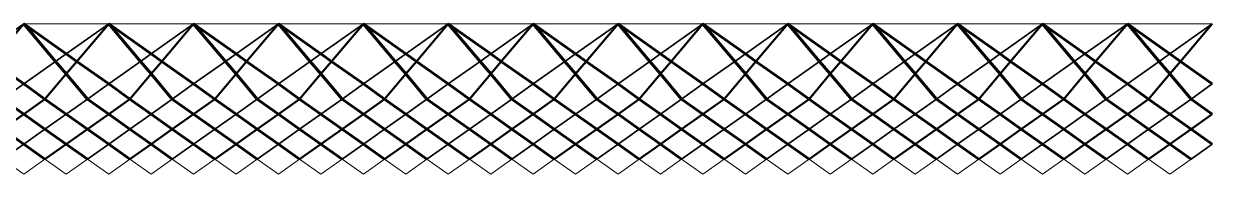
# Model space of a CAD drawing. Header units: millimetres. Extents: x 0 to 143, y 53 to 59.
# Drawn here: x 99.78 to 142.76, y 53.49 to 58.95 of the extents above; entities that cross this region are included whole.
import ezdxf

# ---------------------------------------------------------------- set-up
doc = ezdxf.new("R2010")
doc.units = ezdxf.units.MM
for name, color, linetype, lineweight in [('Tendons 1', 50, 'Continuous', 50), ('Tendons 2', 201, 'Continuous', 35), ('Tendons 3', 170, 'Continuous', 60), ('Основания', 130, 'Continuous', 20)]:
    doc.layers.add(name, color=color, linetype=linetype, lineweight=lineweight)

msp = doc.modelspace()

# ---------------------------------------------------------------- linework, layer by layer
at = {"layer": 'Tendons 1', "linetype": 'Continuous', "ltscale": 250}
for p, q in [((99.778, 58.95, 0.4), (98.626, 57.586, 0.4)), ((101.696, 57.586, 0.4), (102.848, 58.95, 0.4)), ((105.918, 58.95, 0.4), (104.766, 57.586, 0.4)), ((108.988, 58.95, 0.4), (107.836, 57.586, 0.4)), ((112.058, 58.95, 0.4), (110.906, 57.586, 0.4)), ((113.976, 57.586, 0.4), (115.128, 58.95, 0.4)), ((118.198, 58.95, 0.4), (117.046, 57.586, 0.4)), ((121.268, 58.95, 0.4), (120.116, 57.586, 0.4)), ((124.338, 58.95, 0.4), (123.186, 57.586, 0.4)), ((127.408, 58.95, 0.4), (126.256, 57.586, 0.4)), ((130.478, 58.95, 0.4), (129.326, 57.586, 0.4)), ((132.396, 57.586, 0.4), (133.548, 58.95, 0.4)), ((136.618, 58.95, 0.4), (135.466, 57.586, 0.4)), ((139.688, 58.95, 0.4), (138.536, 57.586, 0.4)), ((141.606, 57.586, 0.4), (142.758, 58.95, 0.4)), ((101.313, 57.131, 0.4), (101.696, 57.586, 0.4)), ((104.766, 57.586, 0.4), (104.383, 57.131, 0.4)), ((107.453, 57.131, 0.4), (107.836, 57.586, 0.4)), ((110.906, 57.586, 0.4), (110.523, 57.131, 0.4)), ((113.976, 57.586, 0.4), (113.593, 57.131, 0.4)), ((117.046, 57.586, 0.4), (116.663, 57.131, 0.4)), ((119.733, 57.131, 0.4), (120.116, 57.586, 0.4)), ((123.186, 57.586, 0.4), (122.803, 57.131, 0.4)), ((126.256, 57.586, 0.4), (125.873, 57.131, 0.4)), ((128.943, 57.131, 0.4), (129.326, 57.586, 0.4)), ((132.013, 57.131, 0.4), (132.396, 57.586, 0.4)), ((135.466, 57.586, 0.4), (135.083, 57.131, 0.4)), ((138.536, 57.586, 0.4), (138.153, 57.131, 0.4)), ((141.223, 57.131, 0.4), (141.606, 57.586, 0.4)), ((100.545, 56.221, 0.4), (101.313, 57.131, 0.4)), ((103.615, 56.221, 0.4), (104.383, 57.131, 0.4)), ((107.453, 57.131, 0.4), (106.685, 56.221, 0.4)), ((109.755, 56.221, 0.4), (110.523, 57.131, 0.4)), ((113.593, 57.131, 0.4), (112.825, 56.221, 0.4)), ((115.895, 56.221, 0.4), (116.663, 57.131, 0.4)), ((118.965, 56.221, 0.4), (119.733, 57.131, 0.4)), ((122.035, 56.221, 0.4), (122.803, 57.131, 0.4)), ((125.105, 56.221, 0.4), (125.873, 57.131, 0.4)), ((128.943, 57.131, 0.4), (128.175, 56.221, 0.4)), ((131.245, 56.221, 0.4), (132.013, 57.131, 0.4)), ((134.315, 56.221, 0.4), (135.083, 57.131, 0.4)), ((138.153, 57.131, 0.4), (137.385, 56.221, 0.4)), ((141.223, 57.131, 0.4), (140.455, 56.221, 0.4)), ((99.778, 55.675, 0.4), (100.545, 56.221, 0.4)), ((103.615, 56.221, 0.4), (102.848, 55.675, 0.4)), ((105.918, 55.675, 0.4), (106.685, 56.221, 0.4)), ((108.988, 55.675, 0.4), (109.755, 56.221, 0.4)), ((112.058, 55.675, 0.4), (112.825, 56.221, 0.4)), ((115.895, 56.221, 0.4), (115.128, 55.675, 0.4)), ((118.965, 56.221, 0.4), (118.198, 55.675, 0.4)), ((122.035, 56.221, 0.4), (121.268, 55.675, 0.4)), ((125.105, 56.221, 0.4), (124.338, 55.675, 0.4)), ((127.408, 55.675, 0.4), (128.175, 56.221, 0.4)), ((130.478, 55.675, 0.4), (131.245, 56.221, 0.4)), ((133.548, 55.675, 0.4), (134.315, 56.221, 0.4)), ((136.618, 55.675, 0.4), (137.385, 56.221, 0.4)), ((139.688, 55.675, 0.4), (140.455, 56.221, 0.4)), ((99.778, 55.675, 0.4), (99.01, 55.13, 0.4)), ((102.08, 55.13, 0.4), (102.848, 55.675, 0.4)), ((105.15, 55.13, 0.4), (105.918, 55.675, 0.4)), ((108.22, 55.13, 0.4), (108.988, 55.675, 0.4)), ((111.29, 55.13, 0.4), (112.058, 55.675, 0.4)), ((114.36, 55.13, 0.4), (115.128, 55.675, 0.4)), ((117.43, 55.13, 0.4), (118.198, 55.675, 0.4)), ((120.5, 55.13, 0.4), (121.268, 55.675, 0.4)), ((124.338, 55.675, 0.4), (123.57, 55.13, 0.4)), ((127.408, 55.675, 0.4), (126.64, 55.13, 0.4)), ((129.71, 55.13, 0.4), (130.478, 55.675, 0.4)), ((133.548, 55.675, 0.4), (132.78, 55.13, 0.4)), ((135.85, 55.13, 0.4), (136.618, 55.675, 0.4)), ((139.688, 55.675, 0.4), (138.92, 55.13, 0.4)), ((141.99, 55.13, 0.4), (142.758, 55.675, 0.4)), ((102.08, 55.13, 0.4), (101.313, 54.584, 0.4)), ((104.383, 54.584, 0.4), (105.15, 55.13, 0.4)), ((108.22, 55.13, 0.4), (107.453, 54.584, 0.4)), ((111.29, 55.13, 0.4), (110.523, 54.584, 0.4)), ((114.36, 55.13, 0.4), (113.593, 54.584, 0.4)), ((116.663, 54.584, 0.4), (117.43, 55.13, 0.4)), ((119.733, 54.584, 0.4), (120.5, 55.13, 0.4)), ((123.57, 55.13, 0.4), (122.803, 54.584, 0.4)), ((125.873, 54.584, 0.4), (126.64, 55.13, 0.4)), ((128.943, 54.584, 0.4), (129.71, 55.13, 0.4)), ((132.013, 54.584, 0.4), (132.78, 55.13, 0.4)), ((135.85, 55.13, 0.4), (135.083, 54.584, 0.4)), ((138.153, 54.584, 0.4), (138.92, 55.13, 0.4)), ((141.223, 54.584, 0.4), (141.99, 55.13, 0.4)), ((100.545, 54.038, 0.4), (101.313, 54.584, 0.4)), ((103.615, 54.038, 0.4), (104.383, 54.584, 0.4)), ((106.685, 54.038, 0.4), (107.453, 54.584, 0.4)), ((110.523, 54.584, 0.4), (109.755, 54.038, 0.4)), ((112.825, 54.038, 0.4), (113.593, 54.584, 0.4)), ((116.663, 54.584, 0.4), (115.895, 54.038, 0.4)), ((118.965, 54.038, 0.4), (119.733, 54.584, 0.4)), ((122.035, 54.038, 0.4), (122.803, 54.584, 0.4)), ((125.873, 54.584, 0.4), (125.105, 54.038, 0.4)), ((128.943, 54.584, 0.4), (128.175, 54.038, 0.4)), ((131.245, 54.038, 0.4), (132.013, 54.584, 0.4)), ((134.315, 54.038, 0.4), (135.083, 54.584, 0.4)), ((137.385, 54.038, 0.4), (138.153, 54.584, 0.4)), ((141.223, 54.584, 0.4), (140.455, 54.038, 0.4))]:
    msp.add_line(p, q, dxfattribs=at)
at = {"layer": 'Tendons 2', "linetype": 'Continuous', "ltscale": 250}
for p, q in [((98.243, 57.859, 0.9), (99.778, 58.95, 0.9)), ((102.848, 58.95, 0.9), (101.313, 57.859, 0.9)), ((104.383, 57.859, 0.9), (105.918, 58.95, 0.9)), ((108.988, 58.95, 0.9), (107.453, 57.859, 0.9)), ((112.058, 58.95, 0.9), (110.523, 57.859, 0.9)), ((115.128, 58.95, 0.9), (113.593, 57.859, 0.9)), ((118.198, 58.95, 0.9), (116.663, 57.859, 0.9)), ((121.268, 58.95, 0.9), (119.733, 57.859, 0.9)), ((122.803, 57.859, 0.9), (124.338, 58.95, 0.9)), ((125.873, 57.859, 0.9), (127.408, 58.95, 0.9)), ((130.478, 58.95, 0.9), (128.943, 57.859, 0.9)), ((132.013, 57.859, 0.9), (133.548, 58.95, 0.9)), ((135.083, 57.859, 0.9), (136.618, 58.95, 0.9)), ((138.153, 57.859, 0.9), (139.688, 58.95, 0.9)), ((141.223, 57.859, 0.9), (142.758, 58.95, 0.9)), ((100.929, 57.586, 0.9), (101.313, 57.859, 0.9)), ((103.999, 57.586, 0.9), (104.383, 57.859, 0.9)), ((107.453, 57.859, 0.9), (107.069, 57.586, 0.9)), ((110.523, 57.859, 0.9), (110.139, 57.586, 0.9)), ((113.593, 57.859, 0.9), (113.209, 57.586, 0.9)), ((116.279, 57.586, 0.9), (116.663, 57.859, 0.9)), ((119.349, 57.586, 0.9), (119.733, 57.859, 0.9)), ((122.419, 57.586, 0.9), (122.803, 57.859, 0.9)), ((125.489, 57.586, 0.9), (125.873, 57.859, 0.9)), ((128.559, 57.586, 0.9), (128.943, 57.859, 0.9)), ((132.013, 57.859, 0.9), (131.629, 57.586, 0.9)), ((135.083, 57.859, 0.9), (134.699, 57.586, 0.9)), ((137.769, 57.586, 0.9), (138.153, 57.859, 0.9)), ((140.839, 57.586, 0.9), (141.223, 57.859, 0.9)), ((99.778, 56.767, 0.9), (100.929, 57.586, 0.9)), ((103.999, 57.586, 0.9), (102.848, 56.767, 0.9)), ((105.918, 56.767, 0.9), (107.069, 57.586, 0.9)), ((108.988, 56.767, 0.9), (110.139, 57.586, 0.9)), ((113.209, 57.586, 0.9), (112.058, 56.767, 0.9)), ((116.279, 57.586, 0.9), (115.128, 56.767, 0.9)), ((118.198, 56.767, 0.9), (119.349, 57.586, 0.9)), ((122.419, 57.586, 0.9), (121.268, 56.767, 0.9)), ((125.489, 57.586, 0.9), (124.338, 56.767, 0.9)), ((128.559, 57.586, 0.9), (127.408, 56.767, 0.9)), ((131.629, 57.586, 0.9), (130.478, 56.767, 0.9)), ((134.699, 57.586, 0.9), (133.548, 56.767, 0.9)), ((137.769, 57.586, 0.9), (136.618, 56.767, 0.9)), ((140.839, 57.586, 0.9), (139.688, 56.767, 0.9)), ((99.778, 56.767, 0.9), (99.01, 56.221, 0.9)), ((102.08, 56.221, 0.9), (102.848, 56.767, 0.9)), ((105.15, 56.221, 0.9), (105.918, 56.767, 0.9)), ((108.988, 56.767, 0.9), (108.22, 56.221, 0.9)), ((111.29, 56.221, 0.9), (112.058, 56.767, 0.9)), ((115.128, 56.767, 0.9), (114.36, 56.221, 0.9)), ((117.43, 56.221, 0.9), (118.198, 56.767, 0.9)), ((121.268, 56.767, 0.9), (120.5, 56.221, 0.9)), ((123.57, 56.221, 0.9), (124.338, 56.767, 0.9)), ((127.408, 56.767, 0.9), (126.64, 56.221, 0.9)), ((129.71, 56.221, 0.9), (130.478, 56.767, 0.9)), ((133.548, 56.767, 0.9), (132.78, 56.221, 0.9)), ((136.618, 56.767, 0.9), (135.85, 56.221, 0.9)), ((138.92, 56.221, 0.9), (139.688, 56.767, 0.9)), ((141.99, 56.221, 0.9), (142.758, 56.767, 0.9)), ((102.08, 56.221, 0.9), (101.313, 55.675, 0.9)), ((105.15, 56.221, 0.9), (104.383, 55.675, 0.9)), ((107.453, 55.675, 0.9), (108.22, 56.221, 0.9)), ((111.29, 56.221, 0.9), (110.523, 55.675, 0.9)), ((114.36, 56.221, 0.9), (113.593, 55.675, 0.9)), ((117.43, 56.221, 0.9), (116.663, 55.675, 0.9)), ((119.733, 55.675, 0.9), (120.5, 56.221, 0.9)), ((122.803, 55.675, 0.9), (123.57, 56.221, 0.9)), ((125.873, 55.675, 0.9), (126.64, 56.221, 0.9)), ((129.71, 56.221, 0.9), (128.943, 55.675, 0.9)), ((132.013, 55.675, 0.9), (132.78, 56.221, 0.9)), ((135.85, 56.221, 0.9), (135.083, 55.675, 0.9)), ((138.153, 55.675, 0.9), (138.92, 56.221, 0.9)), ((141.99, 56.221, 0.9), (141.223, 55.675, 0.9)), ((101.313, 55.675, 0.9), (100.545, 55.13, 0.9)), ((103.615, 55.13, 0.9), (104.383, 55.675, 0.9)), ((107.453, 55.675, 0.9), (106.685, 55.13, 0.9)), ((110.523, 55.675, 0.9), (109.755, 55.13, 0.9)), ((112.825, 55.13, 0.9), (113.593, 55.675, 0.9)), ((115.895, 55.13, 0.9), (116.663, 55.675, 0.9)), ((118.965, 55.13, 0.9), (119.733, 55.675, 0.9)), ((122.035, 55.13, 0.9), (122.803, 55.675, 0.9)), ((125.105, 55.13, 0.9), (125.873, 55.675, 0.9)), ((128.943, 55.675, 0.9), (128.175, 55.13, 0.9)), ((132.013, 55.675, 0.9), (131.245, 55.13, 0.9)), ((134.315, 55.13, 0.9), (135.083, 55.675, 0.9)), ((138.153, 55.675, 0.9), (137.385, 55.13, 0.9)), ((141.223, 55.675, 0.9), (140.455, 55.13, 0.9)), ((100.545, 55.13, 0.9), (99.778, 54.584, 0.9)), ((102.848, 54.584, 0.9), (103.615, 55.13, 0.9)), ((105.918, 54.584, 0.9), (106.685, 55.13, 0.9)), ((108.988, 54.584, 0.9), (109.755, 55.13, 0.9)), ((112.058, 54.584, 0.9), (112.825, 55.13, 0.9)), ((115.895, 55.13, 0.9), (115.128, 54.584, 0.9)), ((118.965, 55.13, 0.9), (118.198, 54.584, 0.9)), ((121.268, 54.584, 0.9), (122.035, 55.13, 0.9)), ((124.338, 54.584, 0.9), (125.105, 55.13, 0.9)), ((128.175, 55.13, 0.9), (127.408, 54.584, 0.9)), ((131.245, 55.13, 0.9), (130.478, 54.584, 0.9)), ((133.548, 54.584, 0.9), (134.315, 55.13, 0.9)), ((137.385, 55.13, 0.9), (136.618, 54.584, 0.9)), ((140.455, 55.13, 0.9), (139.688, 54.584, 0.9)), ((99.778, 54.584, 0.9), (99.01, 54.038, 0.9)), ((102.08, 54.038, 0.9), (102.848, 54.584, 0.9)), ((105.918, 54.584, 0.9), (105.15, 54.038, 0.9)), ((108.22, 54.038, 0.9), (108.988, 54.584, 0.9)), ((111.29, 54.038, 0.9), (112.058, 54.584, 0.9)), ((114.36, 54.038, 0.9), (115.128, 54.584, 0.9)), ((118.198, 54.584, 0.9), (117.43, 54.038, 0.9)), ((120.5, 54.038, 0.9), (121.268, 54.584, 0.9)), ((124.338, 54.584, 0.9), (123.57, 54.038, 0.9)), ((127.408, 54.584, 0.9), (126.64, 54.038, 0.9)), ((130.478, 54.584, 0.9), (129.71, 54.038, 0.9)), ((132.78, 54.038, 0.9), (133.548, 54.584, 0.9)), ((135.85, 54.038, 0.9), (136.618, 54.584, 0.9)), ((138.92, 54.038, 0.9), (139.688, 54.584, 0.9)), ((141.99, 54.038, 0.9), (142.758, 54.584, 0.9))]:
    msp.add_line(p, q, dxfattribs=at)
at = {"layer": 'Tendons 3', "linetype": 'Continuous', "ltscale": 250}
for p, q in [((99.778, 58.95, 0.65), (101.313, 57.859, 0.65)), ((100.929, 57.586, 0.65), (99.778, 58.95, 0.65)), ((104.383, 57.859, 0.65), (102.848, 58.95, 0.65)), ((103.999, 57.586, 0.65), (102.848, 58.95, 0.65)), ((105.918, 58.95, 0.65), (107.453, 57.859, 0.65)), ((107.069, 57.586, 0.65), (105.918, 58.95, 0.65)), ((108.988, 58.95, 0.65), (110.139, 57.586, 0.65)), ((110.523, 57.859, 0.65), (108.988, 58.95, 0.65)), ((110.139, 57.586, 0.65), (108.988, 58.95, 0.65)), ((113.593, 57.859, 0.65), (112.058, 58.95, 0.65)), ((113.209, 57.586, 0.65), (112.058, 58.95, 0.65)), ((115.128, 58.95, 0.65), (116.279, 57.586, 0.65)), ((115.128, 58.95, 0.65), (116.663, 57.859, 0.65)), ((118.198, 58.95, 0.65), (119.733, 57.859, 0.65)), ((118.198, 58.95, 0.65), (119.349, 57.586, 0.65)), ((121.268, 58.95, 0.65), (122.803, 57.859, 0.65)), ((122.419, 57.586, 0.65), (121.268, 58.95, 0.65)), ((124.338, 58.95, 0.65), (125.489, 57.586, 0.65)), ((124.338, 58.95, 0.65), (125.873, 57.859, 0.65)), ((127.408, 58.95, 0.65), (128.943, 57.859, 0.65)), ((127.408, 58.95, 0.65), (128.559, 57.586, 0.65)), ((130.478, 58.95, 0.65), (131.629, 57.586, 0.65)), ((132.013, 57.859, 0.65), (130.478, 58.95, 0.65)), ((133.548, 58.95, 0.65), (135.083, 57.859, 0.65)), ((134.699, 57.586, 0.65), (133.548, 58.95, 0.65)), ((136.618, 58.95, 0.65), (138.153, 57.859, 0.65)), ((136.618, 58.95, 0.65), (137.769, 57.586, 0.65)), ((139.688, 58.95, 0.65), (140.839, 57.586, 0.65)), ((141.223, 57.859, 0.65), (139.688, 58.95, 0.65)), ((101.313, 57.859, 0.65), (101.696, 57.586, 0.65)), ((104.383, 57.859, 0.65), (104.766, 57.586, 0.65)), ((107.453, 57.859, 0.65), (107.836, 57.586, 0.65)), ((110.906, 57.586, 0.65), (110.523, 57.859, 0.65)), ((113.593, 57.859, 0.65), (113.976, 57.586, 0.65)), ((116.663, 57.859, 0.65), (117.046, 57.586, 0.65)), ((120.116, 57.586, 0.65), (119.733, 57.859, 0.65)), ((122.803, 57.859, 0.65), (123.186, 57.586, 0.65)), ((125.873, 57.859, 0.65), (126.256, 57.586, 0.65)), ((129.326, 57.586, 0.65), (128.943, 57.859, 0.65)), ((132.013, 57.859, 0.65), (132.396, 57.586, 0.65)), ((135.083, 57.859, 0.65), (135.466, 57.586, 0.65)), ((138.153, 57.859, 0.65), (138.536, 57.586, 0.65)), ((141.223, 57.859, 0.65), (141.606, 57.586, 0.65)), ((99.778, 56.767, 0.65), (98.626, 57.586, 0.65)), ((100.929, 57.586, 0.65), (101.313, 57.131, 0.65)), ((102.848, 56.767, 0.65), (101.696, 57.586, 0.65)), ((104.383, 57.131, 0.65), (103.999, 57.586, 0.65)), ((104.766, 57.586, 0.65), (105.918, 56.767, 0.65)), ((107.453, 57.131, 0.65), (107.069, 57.586, 0.65)), ((108.988, 56.767, 0.65), (107.836, 57.586, 0.65)), ((110.139, 57.586, 0.65), (110.523, 57.131, 0.65)), ((112.058, 56.767, 0.65), (110.906, 57.586, 0.65)), ((113.209, 57.586, 0.65), (113.593, 57.131, 0.65)), ((113.976, 57.586, 0.65), (115.128, 56.767, 0.65)), ((116.663, 57.131, 0.65), (116.279, 57.586, 0.65)), ((118.198, 56.767, 0.65), (117.046, 57.586, 0.65)), ((119.733, 57.131, 0.65), (119.349, 57.586, 0.65)), ((121.268, 56.767, 0.65), (120.116, 57.586, 0.65)), ((122.419, 57.586, 0.65), (122.803, 57.131, 0.65)), ((123.186, 57.586, 0.65), (124.338, 56.767, 0.65)), ((125.489, 57.586, 0.65), (125.873, 57.131, 0.65)), ((127.408, 56.767, 0.65), (126.256, 57.586, 0.65)), ((128.559, 57.586, 0.65), (128.943, 57.131, 0.65)), ((129.326, 57.586, 0.65), (130.478, 56.767, 0.65)), ((132.013, 57.131, 0.65), (131.629, 57.586, 0.65)), ((132.396, 57.586, 0.65), (133.548, 56.767, 0.65)), ((135.083, 57.131, 0.65), (134.699, 57.586, 0.65)), ((136.618, 56.767, 0.65), (135.466, 57.586, 0.65)), ((138.153, 57.131, 0.65), (137.769, 57.586, 0.65)), ((138.536, 57.586, 0.65), (139.688, 56.767, 0.65)), ((140.839, 57.586, 0.65), (141.223, 57.131, 0.65)), ((142.758, 56.767, 0.65), (141.606, 57.586, 0.65)), ((99.778, 56.767, 0.65), (100.545, 56.221, 0.65)), ((102.08, 56.221, 0.65), (101.313, 57.131, 0.65)), ((102.848, 56.767, 0.65), (103.615, 56.221, 0.65)), ((105.15, 56.221, 0.65), (104.383, 57.131, 0.65)), ((105.918, 56.767, 0.65), (106.685, 56.221, 0.65)), ((108.22, 56.221, 0.65), (107.453, 57.131, 0.65)), ((109.755, 56.221, 0.65), (108.988, 56.767, 0.65)), ((111.29, 56.221, 0.65), (110.523, 57.131, 0.65)), ((112.825, 56.221, 0.65), (112.058, 56.767, 0.65)), ((113.593, 57.131, 0.65), (114.36, 56.221, 0.65)), ((115.128, 56.767, 0.65), (115.895, 56.221, 0.65)), ((117.43, 56.221, 0.65), (116.663, 57.131, 0.65)), ((118.965, 56.221, 0.65), (118.198, 56.767, 0.65)), ((119.733, 57.131, 0.65), (120.5, 56.221, 0.65)), ((121.268, 56.767, 0.65), (122.035, 56.221, 0.65)), ((123.57, 56.221, 0.65), (122.803, 57.131, 0.65)), ((124.338, 56.767, 0.65), (125.105, 56.221, 0.65)), ((125.873, 57.131, 0.65), (126.64, 56.221, 0.65)), ((127.408, 56.767, 0.65), (128.175, 56.221, 0.65)), ((129.71, 56.221, 0.65), (128.943, 57.131, 0.65)), ((131.245, 56.221, 0.65), (130.478, 56.767, 0.65)), ((132.78, 56.221, 0.65), (132.013, 57.131, 0.65)), ((133.548, 56.767, 0.65), (134.315, 56.221, 0.65)), ((135.85, 56.221, 0.65), (135.083, 57.131, 0.65)), ((137.385, 56.221, 0.65), (136.618, 56.767, 0.65)), ((138.153, 57.131, 0.65), (138.92, 56.221, 0.65)), ((139.688, 56.767, 0.65), (140.455, 56.221, 0.65)), ((141.223, 57.131, 0.65), (141.99, 56.221, 0.65)), ((99.778, 55.675, 0.65), (99.01, 56.221, 0.65)), ((101.313, 55.675, 0.65), (100.545, 56.221, 0.65)), ((102.848, 55.675, 0.65), (102.08, 56.221, 0.65)), ((103.615, 56.221, 0.65), (104.383, 55.675, 0.65)), ((105.15, 56.221, 0.65), (105.918, 55.675, 0.65)), ((107.453, 55.675, 0.65), (106.685, 56.221, 0.65)), ((108.22, 56.221, 0.65), (108.988, 55.675, 0.65)), ((110.523, 55.675, 0.65), (109.755, 56.221, 0.65)), ((112.058, 55.675, 0.65), (111.29, 56.221, 0.65)), ((112.825, 56.221, 0.65), (113.593, 55.675, 0.65)), ((114.36, 56.221, 0.65), (115.128, 55.675, 0.65)), ((116.663, 55.675, 0.65), (115.895, 56.221, 0.65)), ((117.43, 56.221, 0.65), (118.198, 55.675, 0.65)), ((118.965, 56.221, 0.65), (119.733, 55.675, 0.65)), ((120.5, 56.221, 0.65), (121.268, 55.675, 0.65)), ((122.803, 55.675, 0.65), (122.035, 56.221, 0.65)), ((124.338, 55.675, 0.65), (123.57, 56.221, 0.65)), ((125.105, 56.221, 0.65), (125.873, 55.675, 0.65)), ((127.408, 55.675, 0.65), (126.64, 56.221, 0.65)), ((128.175, 56.221, 0.65), (128.943, 55.675, 0.65)), ((130.478, 55.675, 0.65), (129.71, 56.221, 0.65)), ((132.013, 55.675, 0.65), (131.245, 56.221, 0.65)), ((133.548, 55.675, 0.65), (132.78, 56.221, 0.65)), ((134.315, 56.221, 0.65), (135.083, 55.675, 0.65)), ((136.618, 55.675, 0.65), (135.85, 56.221, 0.65)), ((138.153, 55.675, 0.65), (137.385, 56.221, 0.65)), ((139.688, 55.675, 0.65), (138.92, 56.221, 0.65)), ((141.223, 55.675, 0.65), (140.455, 56.221, 0.65)), ((142.758, 55.675, 0.65), (141.99, 56.221, 0.65)), ((100.545, 55.13, 0.65), (99.778, 55.675, 0.65)), ((102.08, 55.13, 0.65), (101.313, 55.675, 0.65)), ((102.848, 55.675, 0.65), (103.615, 55.13, 0.65)), ((105.15, 55.13, 0.65), (104.383, 55.675, 0.65)), ((105.918, 55.675, 0.65), (106.685, 55.13, 0.65)), ((108.22, 55.13, 0.65), (107.453, 55.675, 0.65)), ((109.755, 55.13, 0.65), (108.988, 55.675, 0.65)), ((110.523, 55.675, 0.65), (111.29, 55.13, 0.65)), ((112.058, 55.675, 0.65), (112.825, 55.13, 0.65)), ((113.593, 55.675, 0.65), (114.36, 55.13, 0.65)), ((115.128, 55.675, 0.65), (115.895, 55.13, 0.65)), ((117.43, 55.13, 0.65), (116.663, 55.675, 0.65)), ((118.965, 55.13, 0.65), (118.198, 55.675, 0.65)), ((120.5, 55.13, 0.65), (119.733, 55.675, 0.65)), ((122.035, 55.13, 0.65), (121.268, 55.675, 0.65)), ((122.803, 55.675, 0.65), (123.57, 55.13, 0.65)), ((124.338, 55.675, 0.65), (125.105, 55.13, 0.65)), ((125.873, 55.675, 0.65), (126.64, 55.13, 0.65)), ((127.408, 55.675, 0.65), (128.175, 55.13, 0.65)), ((128.943, 55.675, 0.65), (129.71, 55.13, 0.65)), ((130.478, 55.675, 0.65), (131.245, 55.13, 0.65)), ((132.78, 55.13, 0.65), (132.013, 55.675, 0.65)), ((133.548, 55.675, 0.65), (134.315, 55.13, 0.65)), ((135.083, 55.675, 0.65), (135.85, 55.13, 0.65)), ((136.618, 55.675, 0.65), (137.385, 55.13, 0.65)), ((138.92, 55.13, 0.65), (138.153, 55.675, 0.65)), ((139.688, 55.675, 0.65), (140.455, 55.13, 0.65)), ((141.223, 55.675, 0.65), (141.99, 55.13, 0.65)), ((99.01, 55.13, 0.65), (99.778, 54.584, 0.65)), ((100.545, 55.13, 0.65), (101.313, 54.584, 0.65)), ((102.848, 54.584, 0.65), (102.08, 55.13, 0.65)), ((103.615, 55.13, 0.65), (104.383, 54.584, 0.65)), ((105.918, 54.584, 0.65), (105.15, 55.13, 0.65)), ((106.685, 55.13, 0.65), (107.453, 54.584, 0.65)), ((108.988, 54.584, 0.65), (108.22, 55.13, 0.65)), ((109.755, 55.13, 0.65), (110.523, 54.584, 0.65)), ((111.29, 55.13, 0.65), (112.058, 54.584, 0.65)), ((113.593, 54.584, 0.65), (112.825, 55.13, 0.65)), ((114.36, 55.13, 0.65), (115.128, 54.584, 0.65)), ((115.895, 55.13, 0.65), (116.663, 54.584, 0.65)), ((118.198, 54.584, 0.65), (117.43, 55.13, 0.65)), ((118.965, 55.13, 0.65), (119.733, 54.584, 0.65)), ((121.268, 54.584, 0.65), (120.5, 55.13, 0.65)), ((122.035, 55.13, 0.65), (122.803, 54.584, 0.65)), ((123.57, 55.13, 0.65), (124.338, 54.584, 0.65)), ((125.105, 55.13, 0.65), (125.873, 54.584, 0.65)), ((127.408, 54.584, 0.65), (126.64, 55.13, 0.65)), ((128.943, 54.584, 0.65), (128.175, 55.13, 0.65)), ((129.71, 55.13, 0.65), (130.478, 54.584, 0.65)), ((131.245, 55.13, 0.65), (132.013, 54.584, 0.65)), ((132.78, 55.13, 0.65), (133.548, 54.584, 0.65)), ((134.315, 55.13, 0.65), (135.083, 54.584, 0.65)), ((136.618, 54.584, 0.65), (135.85, 55.13, 0.65)), ((137.385, 55.13, 0.65), (138.153, 54.584, 0.65)), ((138.92, 55.13, 0.65), (139.688, 54.584, 0.65)), ((141.223, 54.584, 0.65), (140.455, 55.13, 0.65)), ((142.758, 54.584, 0.65), (141.99, 55.13, 0.65)), ((100.545, 54.038, 0.65), (99.778, 54.584, 0.65)), ((102.08, 54.038, 0.65), (101.313, 54.584, 0.65)), ((103.615, 54.038, 0.65), (102.848, 54.584, 0.65)), ((104.383, 54.584, 0.65), (105.15, 54.038, 0.65)), ((105.918, 54.584, 0.65), (106.685, 54.038, 0.65)), ((108.22, 54.038, 0.65), (107.453, 54.584, 0.65)), ((108.988, 54.584, 0.65), (109.755, 54.038, 0.65)), ((111.29, 54.038, 0.65), (110.523, 54.584, 0.65)), ((112.825, 54.038, 0.65), (112.058, 54.584, 0.65)), ((114.36, 54.038, 0.65), (113.593, 54.584, 0.65)), ((115.895, 54.038, 0.65), (115.128, 54.584, 0.65)), ((116.663, 54.584, 0.65), (117.43, 54.038, 0.65)), ((118.965, 54.038, 0.65), (118.198, 54.584, 0.65)), ((120.5, 54.038, 0.65), (119.733, 54.584, 0.65)), ((122.035, 54.038, 0.65), (121.268, 54.584, 0.65)), ((122.803, 54.584, 0.65), (123.57, 54.038, 0.65)), ((125.105, 54.038, 0.65), (124.338, 54.584, 0.65)), ((125.873, 54.584, 0.65), (126.64, 54.038, 0.65)), ((128.175, 54.038, 0.65), (127.408, 54.584, 0.65)), ((128.943, 54.584, 0.65), (129.71, 54.038, 0.65)), ((131.245, 54.038, 0.65), (130.478, 54.584, 0.65)), ((132.78, 54.038, 0.65), (132.013, 54.584, 0.65)), ((133.548, 54.584, 0.65), (134.315, 54.038, 0.65)), ((135.85, 54.038, 0.65), (135.083, 54.584, 0.65)), ((137.385, 54.038, 0.65), (136.618, 54.584, 0.65)), ((138.92, 54.038, 0.65), (138.153, 54.584, 0.65)), ((140.455, 54.038, 0.65), (139.688, 54.584, 0.65)), ((141.99, 54.038, 0.65), (141.223, 54.584, 0.65))]:
    msp.add_line(p, q, dxfattribs=at)
at = {"layer": 'Основания', "linetype": 'Continuous', "ltscale": 250}
for points in [[(99.778, 58.95), (98.626, 57.586), (99.778, 56.767), (100.929, 57.586)], [(99.778, 58.95), (100.929, 57.586), (101.313, 57.859)], [(102.848, 58.95), (102.848, 58.95), (99.778, 58.95), (101.313, 57.859)], [(102.848, 58.95), (101.313, 57.859), (101.696, 57.586)], [(102.848, 58.95), (101.696, 57.586), (102.848, 56.767), (103.999, 57.586)], [(105.918, 58.95), (102.848, 58.95), (102.848, 58.95), (104.383, 57.859)], [(102.848, 58.95), (103.999, 57.586), (104.383, 57.859)], [(105.918, 58.95), (104.383, 57.859), (104.766, 57.586)], [(105.918, 58.95), (104.766, 57.586), (105.918, 56.767), (107.069, 57.586)], [(108.988, 58.95), (105.918, 58.95), (105.918, 58.95), (107.453, 57.859)], [(105.918, 58.95), (107.069, 57.586), (107.453, 57.859)], [(108.988, 58.95), (107.453, 57.859), (107.836, 57.586)], [(108.988, 58.95), (107.836, 57.586), (108.988, 56.767), (110.139, 57.586)], [(108.988, 58.95), (110.139, 57.586), (110.523, 57.859)], [(112.058, 58.95), (108.988, 58.95), (108.988, 58.95), (110.523, 57.859)], [(112.058, 58.95), (110.523, 57.859), (110.906, 57.586)], [(112.058, 58.95), (110.906, 57.586), (112.058, 56.767), (113.209, 57.586)], [(112.058, 58.95), (113.209, 57.586), (113.593, 57.859)], [(115.128, 58.95), (115.128, 58.95), (112.058, 58.95), (113.593, 57.859)], [(115.128, 58.95), (113.593, 57.859), (113.976, 57.586)], [(115.128, 58.95), (113.976, 57.586), (115.128, 56.767), (116.279, 57.586)], [(118.198, 58.95), (115.128, 58.95), (115.128, 58.95), (116.663, 57.859)], [(115.128, 58.95), (116.279, 57.586), (116.663, 57.859)], [(118.198, 58.95), (116.663, 57.859), (117.046, 57.586)], [(118.198, 58.95), (117.046, 57.586), (118.198, 56.767), (119.349, 57.586)], [(118.198, 58.95), (119.349, 57.586), (119.733, 57.859)], [(121.268, 58.95), (121.268, 58.95), (118.198, 58.95), (119.733, 57.859)], [(121.268, 58.95), (119.733, 57.859), (120.116, 57.586)], [(121.268, 58.95), (120.116, 57.586), (121.268, 56.767), (122.419, 57.586)], [(124.338, 58.95), (121.268, 58.95), (121.268, 58.95), (122.803, 57.859)], [(121.268, 58.95), (122.419, 57.586), (122.803, 57.859)], [(124.338, 58.95), (122.803, 57.859), (123.186, 57.586)], [(124.338, 58.95), (123.186, 57.586), (124.338, 56.767), (125.489, 57.586)], [(127.408, 58.95), (124.338, 58.95), (124.338, 58.95), (125.873, 57.859)], [(124.338, 58.95), (125.489, 57.586), (125.873, 57.859)], [(127.408, 58.95), (125.873, 57.859), (126.256, 57.586)], [(127.408, 58.95), (126.256, 57.586), (127.408, 56.767), (128.559, 57.586)], [(127.408, 58.95), (128.559, 57.586), (128.943, 57.859)], [(130.478, 58.95), (127.408, 58.95), (127.408, 58.95), (128.943, 57.859)], [(130.478, 58.95), (128.943, 57.859), (129.326, 57.586)], [(130.478, 58.95), (129.326, 57.586), (130.478, 56.767), (131.629, 57.586)], [(130.478, 58.95), (131.629, 57.586), (132.013, 57.859)], [(133.548, 58.95), (133.548, 58.95), (130.478, 58.95), (132.013, 57.859)], [(133.548, 58.95), (132.013, 57.859), (132.396, 57.586)], [(133.548, 58.95), (132.396, 57.586), (133.548, 56.767), (134.699, 57.586)], [(136.618, 58.95), (133.548, 58.95), (133.548, 58.95), (135.083, 57.859)], [(133.548, 58.95), (134.699, 57.586), (135.083, 57.859)], [(136.618, 58.95), (135.083, 57.859), (135.466, 57.586)], [(136.618, 58.95), (135.466, 57.586), (136.618, 56.767), (137.769, 57.586)], [(136.618, 58.95), (137.769, 57.586), (138.153, 57.859)], [(139.688, 58.95), (139.688, 58.95), (136.618, 58.95), (138.153, 57.859)], [(139.688, 58.95), (138.153, 57.859), (138.536, 57.586)], [(139.688, 58.95), (138.536, 57.586), (139.688, 56.767), (140.839, 57.586)], [(142.758, 58.95), (139.688, 58.95), (139.688, 58.95), (141.223, 57.859)], [(139.688, 58.95), (140.839, 57.586), (141.223, 57.859)], [(142.758, 58.95), (141.223, 57.859), (141.606, 57.586)], [(101.696, 57.586), (101.313, 57.859), (100.929, 57.586), (101.313, 57.131)], [(104.766, 57.586), (104.383, 57.859), (103.999, 57.586), (104.383, 57.131)], [(107.836, 57.586), (107.453, 57.859), (107.069, 57.586), (107.453, 57.131)], [(110.906, 57.586), (110.523, 57.859), (110.139, 57.586), (110.523, 57.131)], [(113.976, 57.586), (113.593, 57.859), (113.209, 57.586), (113.593, 57.131)], [(117.046, 57.586), (116.663, 57.859), (116.279, 57.586), (116.663, 57.131)], [(120.116, 57.586), (119.733, 57.859), (119.349, 57.586), (119.733, 57.131)], [(123.186, 57.586), (122.803, 57.859), (122.419, 57.586), (122.803, 57.131)], [(126.256, 57.586), (125.873, 57.859), (125.489, 57.586), (125.873, 57.131)], [(129.326, 57.586), (128.943, 57.859), (128.559, 57.586), (128.943, 57.131)], [(132.396, 57.586), (132.013, 57.859), (131.629, 57.586), (132.013, 57.131)], [(135.466, 57.586), (135.083, 57.859), (134.699, 57.586), (135.083, 57.131)], [(138.536, 57.586), (138.153, 57.859), (137.769, 57.586), (138.153, 57.131)], [(141.606, 57.586), (141.223, 57.859), (140.839, 57.586), (141.223, 57.131)], [(101.313, 57.131), (100.929, 57.586), (99.778, 56.767), (100.545, 56.221)], [(101.696, 57.586), (101.313, 57.131), (102.08, 56.221), (102.848, 56.767)], [(104.383, 57.131), (103.999, 57.586), (102.848, 56.767), (103.615, 56.221)], [(105.918, 56.767), (104.766, 57.586), (104.383, 57.131), (105.15, 56.221), (105.15, 56.221)], [(107.453, 57.131), (107.069, 57.586), (105.918, 56.767), (106.685, 56.221)], [(108.988, 56.767), (107.836, 57.586), (107.453, 57.131), (108.22, 56.221), (108.22, 56.221)], [(110.523, 57.131), (110.139, 57.586), (108.988, 56.767), (109.755, 56.221)], [(110.906, 57.586), (110.523, 57.131), (111.29, 56.221), (112.058, 56.767)], [(113.593, 57.131), (113.209, 57.586), (112.058, 56.767), (112.825, 56.221)], [(113.976, 57.586), (113.593, 57.131), (114.36, 56.221), (115.128, 56.767)], [(116.663, 57.131), (116.279, 57.586), (115.128, 56.767), (115.895, 56.221)], [(118.198, 56.767), (117.046, 57.586), (116.663, 57.131), (117.43, 56.221), (117.43, 56.221)], [(119.733, 57.131), (119.349, 57.586), (118.198, 56.767), (118.965, 56.221)], [(120.116, 57.586), (119.733, 57.131), (120.5, 56.221), (121.268, 56.767)], [(122.803, 57.131), (122.419, 57.586), (121.268, 56.767), (122.035, 56.221)], [(124.338, 56.767), (123.186, 57.586), (122.803, 57.131), (123.57, 56.221), (123.57, 56.221)], [(125.873, 57.131), (125.489, 57.586), (124.338, 56.767), (125.105, 56.221)], [(127.408, 56.767), (126.256, 57.586), (125.873, 57.131), (126.64, 56.221), (126.64, 56.221)], [(128.943, 57.131), (128.559, 57.586), (127.408, 56.767), (128.175, 56.221)], [(129.326, 57.586), (128.943, 57.131), (129.71, 56.221), (130.478, 56.767)], [(132.013, 57.131), (131.629, 57.586), (130.478, 56.767), (131.245, 56.221)], [(132.396, 57.586), (132.013, 57.131), (132.78, 56.221), (133.548, 56.767)], [(135.083, 57.131), (134.699, 57.586), (133.548, 56.767), (134.315, 56.221)], [(136.618, 56.767), (135.466, 57.586), (135.083, 57.131), (135.85, 56.221), (135.85, 56.221)], [(138.153, 57.131), (137.769, 57.586), (136.618, 56.767), (137.385, 56.221)], [(138.536, 57.586), (138.153, 57.131), (138.92, 56.221), (139.688, 56.767)], [(141.223, 57.131), (140.839, 57.586), (139.688, 56.767), (140.455, 56.221)], [(142.758, 56.767), (141.606, 57.586), (141.223, 57.131), (141.99, 56.221), (141.99, 56.221)], [(99.778, 56.767), (99.01, 56.221), (99.778, 55.675), (100.545, 56.221)], [(102.08, 56.221), (101.313, 57.131), (100.545, 56.221), (101.313, 55.675)], [(102.848, 56.767), (102.08, 56.221), (102.848, 55.675), (103.615, 56.221)], [(105.15, 56.221), (104.383, 57.131), (103.615, 56.221), (104.383, 55.675)], [(105.918, 56.767), (105.15, 56.221), (105.918, 55.675), (106.685, 56.221)], [(108.22, 56.221), (107.453, 57.131), (106.685, 56.221), (107.453, 55.675)], [(108.988, 56.767), (108.22, 56.221), (108.988, 55.675), (109.755, 56.221)], [(111.29, 56.221), (110.523, 57.131), (109.755, 56.221), (110.523, 55.675)], [(112.058, 56.767), (111.29, 56.221), (112.058, 55.675), (112.825, 56.221)], [(114.36, 56.221), (113.593, 57.131), (112.825, 56.221), (113.593, 55.675)], [(115.128, 56.767), (114.36, 56.221), (115.128, 55.675), (115.895, 56.221)], [(117.43, 56.221), (116.663, 57.131), (115.895, 56.221), (116.663, 55.675)], [(118.198, 56.767), (117.43, 56.221), (118.198, 55.675), (118.965, 56.221)], [(120.5, 56.221), (119.733, 57.131), (118.965, 56.221), (119.733, 55.675)], [(121.268, 56.767), (120.5, 56.221), (121.268, 55.675), (122.035, 56.221)], [(123.57, 56.221), (122.803, 57.131), (122.035, 56.221), (122.803, 55.675)], [(124.338, 56.767), (123.57, 56.221), (124.338, 55.675), (125.105, 56.221)], [(126.64, 56.221), (125.873, 57.131), (125.105, 56.221), (125.873, 55.675)], [(127.408, 56.767), (126.64, 56.221), (127.408, 55.675), (128.175, 56.221)], [(129.71, 56.221), (128.943, 57.131), (128.175, 56.221), (128.943, 55.675)], [(130.478, 56.767), (129.71, 56.221), (130.478, 55.675), (131.245, 56.221)], [(132.78, 56.221), (132.013, 57.131), (131.245, 56.221), (132.013, 55.675)], [(133.548, 56.767), (132.78, 56.221), (133.548, 55.675), (134.315, 56.221)], [(135.85, 56.221), (135.083, 57.131), (134.315, 56.221), (135.083, 55.675)], [(136.618, 56.767), (135.85, 56.221), (136.618, 55.675), (137.385, 56.221)], [(138.92, 56.221), (138.153, 57.131), (137.385, 56.221), (138.153, 55.675)], [(139.688, 56.767), (138.92, 56.221), (139.688, 55.675), (140.455, 56.221)], [(141.99, 56.221), (141.223, 57.131), (140.455, 56.221), (141.223, 55.675)], [(99.01, 56.221), (98.243, 55.675), (99.01, 55.13), (99.778, 55.675)], [(100.545, 56.221), (99.778, 55.675), (100.545, 55.13), (101.313, 55.675)], [(102.08, 56.221), (101.313, 55.675), (102.08, 55.13), (102.848, 55.675)], [(103.615, 56.221), (102.848, 55.675), (103.615, 55.13), (104.383, 55.675)], [(105.15, 56.221), (104.383, 55.675), (105.15, 55.13), (105.918, 55.675)], [(106.685, 56.221), (105.918, 55.675), (106.685, 55.13), (107.453, 55.675)], [(108.22, 56.221), (107.453, 55.675), (108.22, 55.13), (108.988, 55.675)], [(109.755, 56.221), (108.988, 55.675), (109.755, 55.13), (110.523, 55.675)], [(111.29, 56.221), (110.523, 55.675), (111.29, 55.13), (112.058, 55.675)], [(112.825, 56.221), (112.058, 55.675), (112.825, 55.13), (113.593, 55.675)], [(114.36, 56.221), (113.593, 55.675), (114.36, 55.13), (115.128, 55.675)], [(115.895, 56.221), (115.128, 55.675), (115.895, 55.13), (116.663, 55.675)], [(117.43, 56.221), (116.663, 55.675), (117.43, 55.13), (118.198, 55.675)], [(118.965, 56.221), (118.198, 55.675), (118.965, 55.13), (119.733, 55.675)], [(120.5, 56.221), (119.733, 55.675), (120.5, 55.13), (121.268, 55.675)], [(122.035, 56.221), (121.268, 55.675), (122.035, 55.13), (122.803, 55.675)], [(123.57, 56.221), (122.803, 55.675), (123.57, 55.13), (124.338, 55.675)], [(125.105, 56.221), (124.338, 55.675), (125.105, 55.13), (125.873, 55.675)], [(126.64, 56.221), (125.873, 55.675), (126.64, 55.13), (127.408, 55.675)], [(128.175, 56.221), (127.408, 55.675), (128.175, 55.13), (128.943, 55.675)], [(129.71, 56.221), (128.943, 55.675), (129.71, 55.13), (130.478, 55.675)], [(131.245, 56.221), (130.478, 55.675), (131.245, 55.13), (132.013, 55.675)], [(132.78, 56.221), (132.013, 55.675), (132.78, 55.13), (133.548, 55.675)], [(134.315, 56.221), (133.548, 55.675), (134.315, 55.13), (135.083, 55.675)], [(135.85, 56.221), (135.083, 55.675), (135.85, 55.13), (136.618, 55.675)], [(137.385, 56.221), (136.618, 55.675), (137.385, 55.13), (138.153, 55.675)], [(138.92, 56.221), (138.153, 55.675), (138.92, 55.13), (139.688, 55.675)], [(140.455, 56.221), (139.688, 55.675), (140.455, 55.13), (141.223, 55.675)], [(141.99, 56.221), (141.223, 55.675), (141.99, 55.13), (142.758, 55.675)], [(99.778, 55.675), (99.01, 55.13), (99.778, 54.584), (100.545, 55.13)], [(101.313, 55.675), (100.545, 55.13), (101.313, 54.584), (102.08, 55.13)], [(102.848, 55.675), (102.08, 55.13), (102.848, 54.584), (103.615, 55.13)], [(104.383, 55.675), (103.615, 55.13), (104.383, 54.584), (105.15, 55.13)], [(105.918, 55.675), (105.15, 55.13), (105.918, 54.584), (106.685, 55.13)], [(107.453, 55.675), (106.685, 55.13), (107.453, 54.584), (108.22, 55.13)], [(108.988, 55.675), (108.22, 55.13), (108.988, 54.584), (109.755, 55.13)], [(110.523, 55.675), (109.755, 55.13), (110.523, 54.584), (111.29, 55.13)], [(112.058, 55.675), (111.29, 55.13), (112.058, 54.584), (112.825, 55.13)], [(113.593, 55.675), (112.825, 55.13), (113.593, 54.584), (114.36, 55.13)], [(115.128, 55.675), (114.36, 55.13), (115.128, 54.584), (115.895, 55.13)], [(116.663, 55.675), (115.895, 55.13), (116.663, 54.584), (117.43, 55.13)], [(118.198, 55.675), (117.43, 55.13), (118.198, 54.584), (118.965, 55.13)], [(119.733, 55.675), (118.965, 55.13), (119.733, 54.584), (120.5, 55.13)], [(121.268, 55.675), (120.5, 55.13), (121.268, 54.584), (122.035, 55.13)], [(122.803, 55.675), (122.035, 55.13), (122.803, 54.584), (123.57, 55.13)], [(124.338, 55.675), (123.57, 55.13), (124.338, 54.584), (125.105, 55.13)], [(125.873, 55.675), (125.105, 55.13), (125.873, 54.584), (126.64, 55.13)], [(127.408, 55.675), (126.64, 55.13), (127.408, 54.584), (128.175, 55.13)], [(128.943, 55.675), (128.175, 55.13), (128.943, 54.584), (129.71, 55.13)], [(130.478, 55.675), (129.71, 55.13), (130.478, 54.584), (131.245, 55.13)], [(132.013, 55.675), (131.245, 55.13), (132.013, 54.584), (132.78, 55.13)], [(133.548, 55.675), (132.78, 55.13), (133.548, 54.584), (134.315, 55.13)], [(135.083, 55.675), (134.315, 55.13), (135.083, 54.584), (135.85, 55.13)], [(136.618, 55.675), (135.85, 55.13), (136.618, 54.584), (137.385, 55.13)], [(138.153, 55.675), (137.385, 55.13), (138.153, 54.584), (138.92, 55.13)], [(139.688, 55.675), (138.92, 55.13), (139.688, 54.584), (140.455, 55.13)], [(141.223, 55.675), (140.455, 55.13), (141.223, 54.584), (141.99, 55.13)], [(99.01, 55.13), (98.243, 54.584), (99.01, 54.038), (99.778, 54.584)], [(100.545, 55.13), (99.778, 54.584), (100.545, 54.038), (101.313, 54.584)], [(102.08, 55.13), (101.313, 54.584), (102.08, 54.038), (102.848, 54.584)], [(103.615, 55.13), (102.848, 54.584), (103.615, 54.038), (104.383, 54.584)], [(105.15, 55.13), (104.383, 54.584), (105.15, 54.038), (105.918, 54.584)], [(106.685, 55.13), (105.918, 54.584), (106.685, 54.038), (107.453, 54.584)], [(108.22, 55.13), (107.453, 54.584), (108.22, 54.038), (108.988, 54.584)], [(109.755, 55.13), (108.988, 54.584), (109.755, 54.038), (110.523, 54.584)], [(111.29, 55.13), (110.523, 54.584), (111.29, 54.038), (112.058, 54.584)], [(112.825, 55.13), (112.058, 54.584), (112.825, 54.038), (113.593, 54.584)], [(114.36, 55.13), (113.593, 54.584), (114.36, 54.038), (115.128, 54.584)], [(115.895, 55.13), (115.128, 54.584), (115.895, 54.038), (116.663, 54.584)], [(117.43, 55.13), (116.663, 54.584), (117.43, 54.038), (118.198, 54.584)], [(118.965, 55.13), (118.198, 54.584), (118.965, 54.038), (119.733, 54.584)], [(120.5, 55.13), (119.733, 54.584), (120.5, 54.038), (121.268, 54.584)], [(122.035, 55.13), (121.268, 54.584), (122.035, 54.038), (122.803, 54.584)], [(123.57, 55.13), (122.803, 54.584), (123.57, 54.038), (124.338, 54.584)], [(125.105, 55.13), (124.338, 54.584), (125.105, 54.038), (125.873, 54.584)], [(126.64, 55.13), (125.873, 54.584), (126.64, 54.038), (127.408, 54.584)], [(128.175, 55.13), (127.408, 54.584), (128.175, 54.038), (128.943, 54.584)], [(129.71, 55.13), (128.943, 54.584), (129.71, 54.038), (130.478, 54.584)], [(131.245, 55.13), (130.478, 54.584), (131.245, 54.038), (132.013, 54.584)], [(132.78, 55.13), (132.013, 54.584), (132.78, 54.038), (133.548, 54.584)], [(134.315, 55.13), (133.548, 54.584), (134.315, 54.038), (135.083, 54.584)], [(135.85, 55.13), (135.083, 54.584), (135.85, 54.038), (136.618, 54.584)], [(137.385, 55.13), (136.618, 54.584), (137.385, 54.038), (138.153, 54.584)], [(138.92, 55.13), (138.153, 54.584), (138.92, 54.038), (139.688, 54.584)], [(140.455, 55.13), (139.688, 54.584), (140.455, 54.038), (141.223, 54.584)], [(141.99, 55.13), (141.223, 54.584), (141.99, 54.038), (142.758, 54.584)], [(99.778, 54.584), (99.01, 54.038), (99.778, 53.492), (100.545, 54.038)], [(101.313, 54.584), (100.545, 54.038), (101.313, 53.492), (102.08, 54.038)], [(102.848, 54.584), (102.08, 54.038), (102.848, 53.492), (103.615, 54.038)], [(104.383, 54.584), (103.615, 54.038), (104.383, 53.492), (105.15, 54.038)], [(105.918, 54.584), (105.15, 54.038), (105.918, 53.492), (106.685, 54.038)], [(107.453, 54.584), (106.685, 54.038), (107.453, 53.492), (108.22, 54.038)], [(108.988, 54.584), (108.22, 54.038), (108.988, 53.492), (109.755, 54.038)], [(110.523, 54.584), (109.755, 54.038), (110.523, 53.492), (111.29, 54.038)], [(112.058, 54.584), (111.29, 54.038), (112.058, 53.492), (112.825, 54.038)], [(113.593, 54.584), (112.825, 54.038), (113.593, 53.492), (114.36, 54.038)], [(115.128, 54.584), (114.36, 54.038), (115.128, 53.492), (115.895, 54.038)], [(116.663, 54.584), (115.895, 54.038), (116.663, 53.492), (117.43, 54.038)], [(118.198, 54.584), (117.43, 54.038), (118.198, 53.492), (118.965, 54.038)], [(119.733, 54.584), (118.965, 54.038), (119.733, 53.492), (120.5, 54.038)], [(121.268, 54.584), (120.5, 54.038), (121.268, 53.492), (122.035, 54.038)], [(122.803, 54.584), (122.035, 54.038), (122.803, 53.492), (123.57, 54.038)], [(124.338, 54.584), (123.57, 54.038), (124.338, 53.492), (125.105, 54.038)], [(125.873, 54.584), (125.105, 54.038), (125.873, 53.492), (126.64, 54.038)], [(127.408, 54.584), (126.64, 54.038), (127.408, 53.492), (128.175, 54.038)], [(128.943, 54.584), (128.175, 54.038), (128.943, 53.492), (129.71, 54.038)], [(130.478, 54.584), (129.71, 54.038), (130.478, 53.492), (131.245, 54.038)], [(132.013, 54.584), (131.245, 54.038), (132.013, 53.492), (132.78, 54.038)], [(133.548, 54.584), (132.78, 54.038), (133.548, 53.492), (134.315, 54.038)], [(135.083, 54.584), (134.315, 54.038), (135.083, 53.492), (135.85, 54.038)], [(136.618, 54.584), (135.85, 54.038), (136.618, 53.492), (137.385, 54.038)], [(138.153, 54.584), (137.385, 54.038), (138.153, 53.492), (138.92, 54.038)], [(139.688, 54.584), (138.92, 54.038), (139.688, 53.492), (140.455, 54.038)], [(141.223, 54.584), (140.455, 54.038), (141.223, 53.492), (141.99, 54.038)]]:
    msp.add_lwpolyline(points, close=True, dxfattribs=at)

doc.saveas('drawing.dxf')
